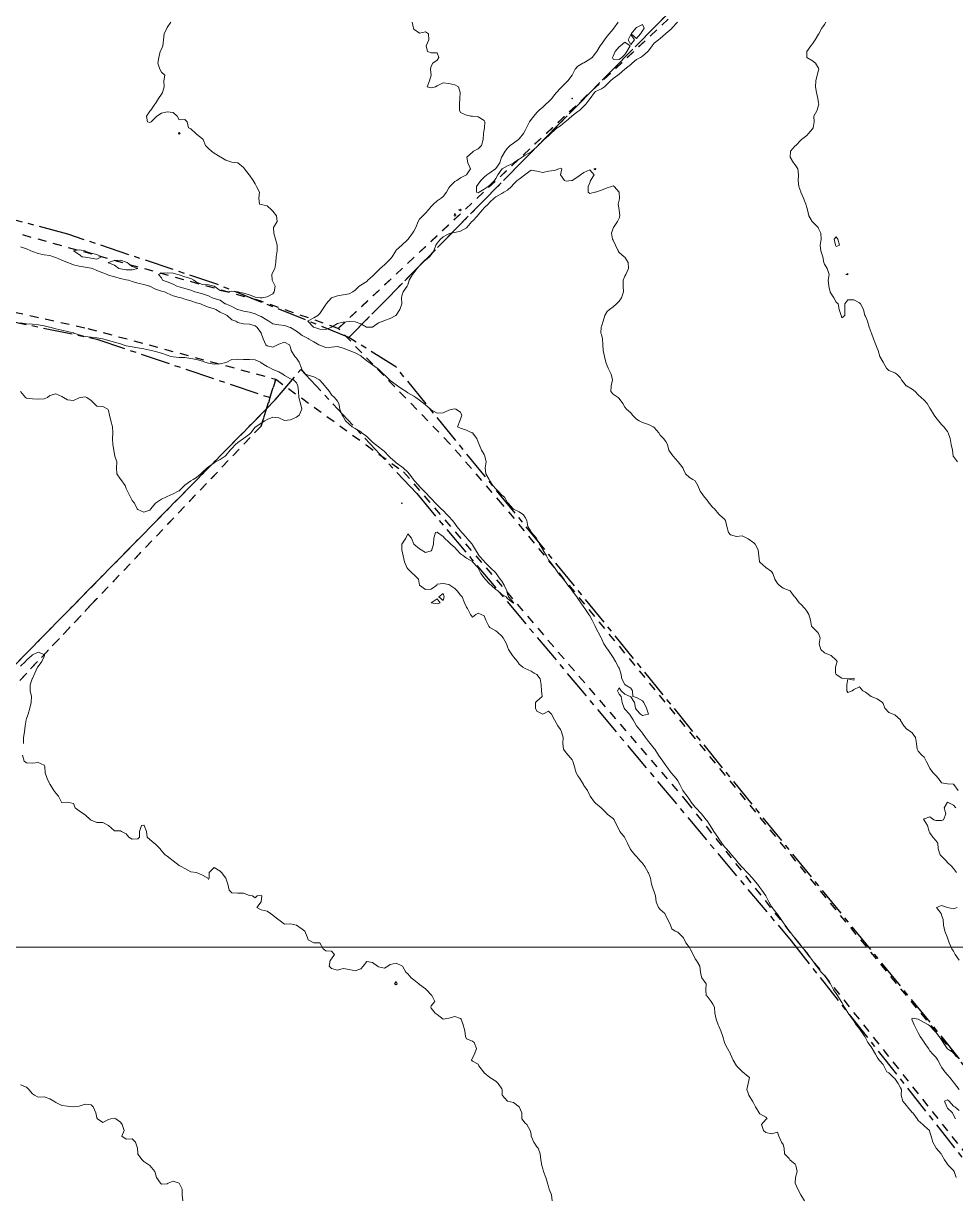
# Model space of a CAD drawing. Header units: centimetres. Extents: x 0 to 642158, y -847 to 649707.
# Drawn here: x 616184.5 to 616263.9, y 619865.8 to 619966.1 of the extents above; entities that cross this region are included whole.
import ezdxf

# ---------------------------------------------------------------- set-up
doc = ezdxf.new("R2010")
doc.units = ezdxf.units.CM
doc.header["$MEASUREMENT"] = 0
doc.linetypes.add('CENTERX2', pattern=[4, 2.5, -0.5, 0.5, -0.5])
doc.linetypes.add('JIS_02_0.7', pattern=[1.35, 0.75, -0.6])
for name, color, linetype, lineweight in [('MEV_grille', 254, 'Continuous', 9), ('WAL_parcellaire agricole', 7, 'JIS_02_0.7', 25), ('WAL_topographie 0.5', 253, 'Continuous', 20)]:
    doc.layers.add(name, color=color, linetype=linetype, lineweight=lineweight)
doc.layers.add('SPW_parcellaire cadastral', color=7, linetype='CENTERX2', lineweight=25, true_color=0xff0542)

# ---------------------------------------------------------------- blocks, each defined once
blk = doc.blocks.new('*U114')
at = {"layer": 'MEV_grille', "transparency": 33554687}
blk.add_lwpolyline([(-1338.46, 0), (1338.46, 0)], dxfattribs=at)
blk = doc.blocks.new('*U115')
at = {"layer": 'MEV_grille', "color": 0, "linetype": 'ByBlock', "lineweight": -2, "transparency": 16777216}
blk.add_blockref('*U114', (0, -2500), dxfattribs=at)

msp = doc.modelspace()

# ---------------------------------------------------------------- linework, layer by layer
at = {"layer": 'SPW_parcellaire cadastral'}
for points in [[(616127.87, 619960.63), (616112.99, 619974.75), (616195.35, 620057.12), (616260.83, 619988.74), (616212.23, 619939.37), (616201.05, 619943.88), (616188.26, 619948.18), (616176.8, 619951.24), (616132.21, 619959.87), (616127.87, 619960.63)], [(616359.45, 619821.29), (616326.67, 619810.98), (616321.67, 619811.43), (616317.72, 619813.44), (616309.75, 619822.04), (616216.24, 619936.86), (616212.23, 619939.37), (616260.83, 619988.74), (616280.66, 620008.69), (616327.13, 619940.12), (616300.48, 619911.78), (616359.45, 619821.29)], [(616180.59, 619908.21), (616139.2, 619949.94), (616190.74, 619939.23), (616205.98, 619934.08), (616180.59, 619908.21)], [(616153.66, 619880.77), (616167.87, 619895.24), (616180.59, 619908.21), (616205.98, 619934.08), (616208.14, 619936.64), (616218.01, 619926.06), (616249.91, 619887.92), (616315.74, 619804.57), (616256.95, 619769.19)]]:
    msp.add_lwpolyline(points, dxfattribs=at)
at = {"layer": 'WAL_parcellaire agricole'}
for points in [[(616319.64, 620046.82), (616269.98, 619995.15), (616211.32, 619940.14), (616204.66, 619942.48), (616171.16, 619951.8), (616128.49, 619960.8), (616113.49, 619976.3), (616272.57, 620126.31), (616335.14, 620062.82), (616319.64, 620046.82)], [(616269.98, 619995.15), (616292.49, 619970.82), (616337.99, 619916.32), (616396.5, 619834.5), (616370.67, 619824.33), (616346.67, 619814.83), (616335, 619810.82), (616327.67, 619809.49), (616321.34, 619810.66), (616317.17, 619812.82), (616309, 619821.32), (616268.33, 619872.82), (616225.33, 619925.14), (616220.83, 619930.31), (616211.32, 619940.14), (616269.98, 619995.15)], [(616061.99, 619964.79), (616081.89, 619962.09), (616100.19, 619959.3), (616118.79, 619955.8), (616137.74, 619951.55), (616159.99, 619946.8), (616189.99, 619940.14), (616205.99, 619935.81), (616204.74, 619931.81), (616190.24, 619916.56), (616165.75, 619890.55), (616155.25, 619880.05), (616153.72, 619880.73), (616061.99, 619964.79)], [(616103.48, 619826.19), (616109.5, 619832.3), (616155.25, 619880.05), (616165.75, 619890.55), (616190.24, 619916.56), (616204.74, 619931.81), (616205.99, 619935.81), (616213.69, 619930.21), (616216.89, 619927.91), (616241, 619899.81), (616309.5, 619813.32), (616312.61, 619808.6), (616310.81, 619802.62), (616277.31, 619782.62), (616255.63, 619769.68), (616103.48, 619826.19)]]:
    msp.add_lwpolyline(points, dxfattribs=at)
at = {"layer": 'WAL_topographie 0.5'}
for points in [[(616197.05, 619966.25), (616196.75, 619965.79), (616196.72, 619965.75), (616196.49, 619965.25), (616196.42, 619964.75), (616196.36, 619964.25), (616196.25, 619963.95), (616196.15, 619963.75), (616196.02, 619963.25), (616195.95, 619962.75), (616196.11, 619962.25), (616196.25, 619962), (616196.55, 619961.75), (616196.46, 619961.25), (616196.48, 619960.75), (616196.35, 619960.25), (616196.25, 619960.11), (616195.99, 619959.75), (616195.75, 619959.31), (616195.7, 619959.25), (616195.35, 619958.75), (616195.25, 619958.67), (616194.99, 619958.25), (616195.07, 619957.75), (616195.25, 619957.69), (616195.36, 619957.75), (616195.75, 619958.14), (616195.85, 619958.25), (616196.25, 619958.49), (616196.75, 619958.6), (616197.25, 619958.55), (616197.6, 619958.25), (616197.75, 619957.92), (616198.25, 619957.95), (616198.45, 619957.75), (616198.55, 619957.25), (616198.75, 619957.17), (616199.17, 619956.75), (616199.25, 619956.71), (616199.75, 619956.32), (616199.81, 619956.25), (616200.01, 619955.75), (616200.25, 619955.48), (616200.53, 619955.25), (616200.75, 619955.09), (616201.25, 619954.78), (616201.3, 619954.75), (616201.75, 619954.49), (616202.25, 619954.33), (616202.75, 619954.25), (616202.75, 619954.25), (616203.25, 619953.86), (616203.34, 619953.75), (616203.72, 619953.25), (616203.75, 619953.21), (616204.07, 619952.75), (616204.25, 619952.48), (616204.35, 619952.25), (616204.62, 619951.75), (616204.55, 619951.25), (616204.61, 619950.75), (616204.75, 619950.7), (616205.25, 619950.6), (616205.64, 619950.25), (616205.75, 619950.14), (616206.05, 619949.75), (616206.11, 619949.25), (616205.81, 619948.75), (616205.82, 619948.25), (616205.98, 619947.75), (616206.11, 619947.25), (616206.12, 619946.75), (616206.04, 619946.25), (616206.01, 619945.75), (616205.91, 619945.25), (616205.75, 619944.94), (616205.65, 619944.75), (616205.7, 619944.25), (616205.75, 619944.15), (616205.93, 619943.75), (616205.87, 619943.25), (616205.75, 619943.1), (616205.25, 619942.83), (616204.83, 619942.75), (616204.75, 619942.74), (616204.66, 619942.75), (616204.25, 619942.8), (616203.75, 619943.01), (616203.25, 619943.15), (616202.77, 619943.25), (616202.75, 619943.26), (616202.25, 619943.32), (616201.77, 619943.25), (616201.75, 619943.25), (616201.74, 619943.25), (616201.25, 619943.38), (616200.75, 619943.74), (616200.72, 619943.75), (616200.25, 619943.85), (616199.75, 619943.88), (616199.25, 619944.08), (616199, 619944.25), (616198.75, 619944.39), (616198.25, 619944.55), (616197.75, 619944.71), (616197.64, 619944.75), (616197.25, 619944.84), (616196.75, 619944.89), (616196.25, 619944.85), (616196, 619944.75), (616196.25, 619944.45), (616196.34, 619944.25), (616196.75, 619944.1), (616197.25, 619943.92), (616197.57, 619943.75), (616197.75, 619943.7), (616198.25, 619943.55), (616198.75, 619943.39), (616199.1, 619943.25), (616199.25, 619943.22), (616199.75, 619943.09), (616200.25, 619942.91), (616200.57, 619942.75), (616200.75, 619942.7), (616201.25, 619942.55), (616201.69, 619942.25), (616201.75, 619942.23), (616202.25, 619942.01), (616202.74, 619941.75), (616202.75, 619941.75), (616203.25, 619941.61), (616203.75, 619941.52), (616204.25, 619941.39), (616204.53, 619941.25), (616204.75, 619941.16), (616205.25, 619940.84), (616205.41, 619940.75), (616205.75, 619940.53), (616206.25, 619940.45), (616206.75, 619940.39), (616207.14, 619940.25), (616207.25, 619940.21), (616207.75, 619939.91), (616208, 619939.75), (616208.25, 619939.55), (616208.75, 619939.27), (616208.79, 619939.25), (616209.25, 619938.99), (616209.67, 619938.75), (616209.75, 619938.7), (616210.25, 619938.51), (616210.75, 619938.53), (616211.25, 619938.59), (616211.75, 619938.47), (616212.24, 619938.25), (616212.25, 619938.25), (616212.75, 619938.06), (616213.25, 619937.8), (616213.31, 619937.75), (616213.75, 619937.39), (616213.94, 619937.25), (616214.25, 619937.04), (616214.63, 619936.75), (616214.75, 619936.66), (616215.18, 619936.25), (616215.25, 619936.19), (616215.7, 619935.75), (616215.75, 619935.71), (616216.25, 619935.34), (616216.37, 619935.25), (616216.75, 619934.99), (616217.11, 619934.75), (616217.25, 619934.65), (616217.75, 619934.36), (616217.93, 619934.25), (616218.25, 619934.03), (616218.62, 619933.75), (616218.75, 619933.63), (616219.19, 619933.25), (616219.25, 619933.19), (616219.75, 619932.91), (616220.25, 619932.93), (616220.75, 619933.18), (616221.08, 619933.25), (616221.25, 619933.29), (616221.35, 619933.25), (616221.75, 619932.99), (616221.84, 619932.75), (616221.75, 619932.41), (616221.69, 619932.25), (616221.49, 619931.75), (616221.75, 619931.63), (616222.25, 619931.47), (616222.71, 619931.25), (616222.75, 619931.23), (616223.14, 619930.75), (616223.25, 619930.43), (616223.32, 619930.25), (616223.54, 619929.75), (616223.75, 619929.4), (616223.81, 619929.25), (616223.92, 619928.75), (616223.83, 619928.25), (616223.9, 619927.75), (616224.17, 619927.25), (616224.25, 619927.13), (616224.5, 619926.75), (616224.75, 619926.46), (616224.96, 619926.25), (616225.25, 619925.93), (616225.5, 619925.75), (616225.75, 619925.3), (616225.79, 619925.25), (616226.23, 619924.75), (616226.25, 619924.74), (616226.75, 619924.5), (616227.1, 619924.25), (616227.25, 619924.03), (616227.4, 619923.75), (616227.47, 619923.25), (616227.75, 619922.8), (616227.8, 619922.75), (616228.22, 619922.25), (616228.25, 619922.19), (616228.46, 619921.75), (616228.75, 619921.29), (616228.77, 619921.25), (616229.07, 619920.75), (616229.25, 619920.41), (616229.37, 619920.25), (616229.75, 619919.75), (616229.75, 619919.75), (616230.1, 619919.25), (616230.25, 619919.05), (616230.53, 619918.75), (616230.75, 619918.46), (616230.9, 619918.25), (616231.25, 619917.78), (616231.27, 619917.75), (616231.65, 619917.25), (616231.75, 619917.1), (616232, 619916.75), (616232.25, 619916.38), (616232.33, 619916.25), (616232.67, 619915.75), (616232.75, 619915.62), (616232.97, 619915.25), (616233.21, 619914.75), (616233.25, 619914.66), (616233.47, 619914.25), (616233.73, 619913.75), (616233.75, 619913.7), (616233.97, 619913.25), (616234.25, 619912.81), (616234.29, 619912.75), (616234.64, 619912.25), (616234.75, 619912.07), (616234.95, 619911.75), (616235.22, 619911.25), (616235.25, 619911.16), (616235.41, 619910.75), (616235.49, 619910.25), (616235.75, 619909.77), (616235.78, 619909.75), (616236.25, 619909.46), (616236.4, 619909.25), (616236.42, 619908.75), (616236.75, 619908.67), (616237.25, 619908.39), (616237.36, 619908.25), (616237.6, 619907.75), (616237.75, 619907.25), (616237.75, 619907.25), (616237.75, 619907.25), (616237.25, 619907.14), (616237.09, 619907.25), (616236.75, 619907.62), (616236.66, 619907.75), (616236.58, 619908.25), (616236.25, 619908.73), (616236.19, 619908.75), (616235.75, 619908.94), (616235.43, 619909.25), (616235.25, 619909.48), (616235.11, 619909.25), (616235.25, 619908.95), (616235.43, 619908.75), (616235.53, 619908.25), (616235.7, 619907.75), (616235.75, 619907.66), (616236.15, 619907.25), (616236.25, 619907.07), (616236.47, 619906.75), (616236.74, 619906.25), (616236.75, 619906.24), (616237.17, 619905.75), (616237.25, 619905.62), (616237.51, 619905.25), (616237.75, 619904.92), (616237.91, 619904.75), (616238.25, 619904.32), (616238.3, 619904.25), (616238.61, 619903.75), (616238.75, 619903.54), (616238.99, 619903.25), (616239.25, 619902.87), (616239.33, 619902.75), (616239.7, 619902.25), (616239.75, 619902.19), (616240.12, 619901.75), (616240.25, 619901.55), (616240.42, 619901.25), (616240.69, 619900.75), (616240.75, 619900.66), (616241.05, 619900.25), (616241.25, 619899.96), (616241.41, 619899.75), (616241.75, 619899.32), (616241.81, 619899.25), (616242.25, 619898.78), (616242.28, 619898.75), (616242.68, 619898.25), (616242.75, 619898.15), (616243.02, 619897.75), (616243.25, 619897.37), (616243.32, 619897.25), (616243.66, 619896.75), (616243.75, 619896.62), (616244.01, 619896.25), (616244.25, 619895.93), (616244.4, 619895.75), (616244.75, 619895.36), (616244.84, 619895.25), (616245.25, 619894.77), (616245.27, 619894.75), (616245.7, 619894.25), (616245.75, 619894.19), (616246.17, 619893.75), (616246.25, 619893.66), (616246.63, 619893.25), (616246.75, 619893.11), (616247.06, 619892.75), (616247.25, 619892.48), (616247.43, 619892.25), (616247.75, 619891.76), (616247.76, 619891.75), (616248.02, 619891.25), (616248.25, 619890.86), (616248.31, 619890.75), (616248.71, 619890.25), (616248.75, 619890.2), (616249.08, 619889.75), (616249.25, 619889.47), (616249.4, 619889.25), (616249.75, 619888.78), (616249.77, 619888.75), (616250.14, 619888.25), (616250.25, 619888.13), (616250.55, 619887.75), (616250.75, 619887.53), (616250.98, 619887.25), (616251.25, 619886.92), (616251.38, 619886.75), (616251.73, 619886.25), (616251.75, 619886.23), (616252.07, 619885.75), (616252.25, 619885.57), (616252.49, 619885.25), (616252.75, 619884.96), (616252.92, 619884.75), (616253.25, 619884.29), (616253.28, 619884.25), (616253.54, 619883.75), (616253.75, 619883.43), (616253.86, 619883.25), (616254.19, 619882.75), (616254.25, 619882.65), (616254.46, 619882.25), (616254.75, 619881.81), (616254.78, 619881.75), (616255.14, 619881.25), (616255.25, 619881.1), (616255.47, 619880.75), (616255.75, 619880.4), (616255.85, 619880.25), (616256.19, 619879.75), (616256.25, 619879.65), (616256.46, 619879.25), (616256.75, 619878.88), (616256.83, 619878.75), (616257.12, 619878.25), (616257.25, 619878), (616257.41, 619877.75), (616257.75, 619877.38), (616257.83, 619877.25), (616258.08, 619876.75), (616258.25, 619876.67), (616258.65, 619876.25), (616258.75, 619876.18), (616259.04, 619875.75), (616259.25, 619875.39), (616259.32, 619875.25), (616259.29, 619874.75), (616259.44, 619874.25), (616259.75, 619873.88), (616259.83, 619873.75), (616260.25, 619873.29), (616260.28, 619873.25), (616260.65, 619872.75), (616260.75, 619872.61), (616261.14, 619872.25), (616261.25, 619872.13), (616261.7, 619871.75), (616261.75, 619871.6), (616261.85, 619871.25), (616261.99, 619870.75), (616262.25, 619870.29), (616262.28, 619870.25), (616262.72, 619869.75), (616262.75, 619869.69), (616262.99, 619869.25), (616263.25, 619868.88), (616263.34, 619868.75), (616263.75, 619868.33), (616263.81, 619868.25), (616264, 619867.75)], [(616217.61, 619966.25), (616217.72, 619965.75), (616217.75, 619965.67), (616218.25, 619965.31), (616218.75, 619965.43), (616219.02, 619965.25), (616219.03, 619964.75), (616218.82, 619964.25), (616218.92, 619963.75), (616219.25, 619963.63), (616219.75, 619963.63), (616219.88, 619963.25), (616219.75, 619963.02), (616219.38, 619962.75), (616219.25, 619962.5), (616219.19, 619962.25), (616219.23, 619961.75), (616219.09, 619961.25), (616218.89, 619960.75), (616219.25, 619960.67), (616219.61, 619960.75), (616219.75, 619960.83), (616220.25, 619961.08), (616220.75, 619961.04), (616221.25, 619960.92), (616221.58, 619960.75), (616221.72, 619960.25), (616221.69, 619959.75), (616221.66, 619959.25), (616221.65, 619958.75), (616221.75, 619958.56), (616222.25, 619958.32), (616222.62, 619958.25), (616222.75, 619958.23), (616223.25, 619958.18), (616223.75, 619957.86), (616223.81, 619957.75), (616223.78, 619957.25), (616223.75, 619957.11), (616223.71, 619956.75), (616223.67, 619956.25), (616223.53, 619955.75), (616223.25, 619955.46), (616222.85, 619955.25), (616222.75, 619955.17), (616222.27, 619954.75), (616222.37, 619954.25), (616222.6, 619953.75), (616222.26, 619953.25), (616222.25, 619953.24), (616221.75, 619952.98), (616221.42, 619952.75), (616221.25, 619952.67), (616220.82, 619952.25), (616220.75, 619952.13), (616220.56, 619951.75), (616220.25, 619951.39), (616220.08, 619951.25), (616219.75, 619951.03), (616219.43, 619950.75), (616219.25, 619950.54), (616219.01, 619950.25), (616218.75, 619949.98), (616218.52, 619949.75), (616218.25, 619949.45), (616218.14, 619949.25), (616217.93, 619948.75), (616217.75, 619948.43), (616217.64, 619948.25), (616217.28, 619947.75), (616217.25, 619947.72), (616216.75, 619947.25), (616216.75, 619947.25), (616216.25, 619946.8), (616216.22, 619946.75), (616215.92, 619946.25), (616215.75, 619946.05), (616215.45, 619945.75), (616215.25, 619945.57), (616214.89, 619945.25), (616214.75, 619945.11), (616214.37, 619944.75), (616214.25, 619944.61), (616213.85, 619944.25), (616213.75, 619944.15), (616213.25, 619943.84), (616213.09, 619943.75), (616212.75, 619943.41), (616212.55, 619943.25), (616212.25, 619943.08), (616211.75, 619943.01), (616211.25, 619942.93), (616210.75, 619942.75), (616210.74, 619942.75), (616210.29, 619942.25), (616210.25, 619942.18), (616209.98, 619941.75), (616209.75, 619941.4), (616209.57, 619941.25), (616209.25, 619941.05), (616208.75, 619940.8), (616208.7, 619940.75), (616208.75, 619940.72), (616209.22, 619940.25), (616209.25, 619940.24), (616209.75, 619940.08), (616210.25, 619940.06), (616210.75, 619940.25), (616210.75, 619940.25), (616211.25, 619940.56), (616211.75, 619940.67), (616212.25, 619940.72), (616212.75, 619940.71), (616213.25, 619940.52), (616213.73, 619940.25), (616213.75, 619940.24), (616214.25, 619940.25), (616214.25, 619940.25), (616214.75, 619940.63), (616215.15, 619940.75), (616215.25, 619940.82), (616215.75, 619941), (616216.24, 619941.25), (616216.25, 619941.26), (616216.57, 619941.75), (616216.74, 619942.25), (616216.72, 619942.75), (616216.75, 619942.93), (616216.85, 619943.25), (616217.19, 619943.75), (616217.25, 619943.87), (616217.35, 619944.25), (616217.64, 619944.75), (616217.75, 619944.87), (616218.05, 619945.25), (616218.25, 619945.49), (616218.51, 619945.75), (616218.75, 619945.96), (616219.11, 619946.25), (616219.25, 619946.42), (616219.47, 619946.75), (616219.65, 619947.25), (616219.75, 619947.41), (616220.04, 619947.75), (616220.25, 619947.95), (616220.75, 619948.2), (616220.91, 619948.25), (616221.25, 619948.33), (616221.75, 619948.43), (616222.25, 619948.73), (616222.27, 619948.75), (616222.7, 619949.25), (616222.75, 619949.3), (616223.18, 619949.75), (616223.25, 619949.83), (616223.61, 619950.25), (616223.75, 619950.42), (616224.09, 619950.75), (616224.25, 619950.91), (616224.62, 619951.25), (616224.75, 619951.35), (616225.25, 619951.66), (616225.44, 619951.75), (616225.75, 619951.92), (616226.09, 619952.25), (616226.25, 619952.44), (616226.56, 619952.75), (616226.75, 619952.87), (616227.22, 619953.25), (616227.25, 619953.27), (616227.75, 619953.63), (616228.25, 619953.55), (616228.75, 619953.45), (616229.25, 619953.56), (616229.75, 619953.6), (616230.12, 619953.75), (616230.25, 619953.81), (616230.38, 619953.75), (616230.27, 619953.25), (616230.6, 619952.75), (616230.75, 619952.7), (616231.19, 619952.75), (616231.25, 619952.76), (616231.75, 619953.06), (616231.97, 619953.25), (616232.25, 619953.45), (616232.75, 619953.67), (616233.12, 619953.25), (616232.83, 619952.75), (616232.75, 619952.56), (616232.61, 619952.25), (616232.63, 619951.75), (616232.75, 619951.64), (616233.19, 619951.75), (616233.25, 619951.76), (616233.75, 619951.94), (616234.25, 619952.14), (616234.61, 619952.25), (616234.75, 619952.29), (616234.84, 619952.25), (616235.25, 619951.75), (616235.25, 619951.75), (616235.28, 619951.25), (616235.25, 619951.08), (616235.18, 619950.75), (616235.25, 619950.25), (616235.25, 619950.25), (616235.33, 619949.75), (616235.25, 619949.54), (616235.12, 619949.25), (616234.78, 619948.75), (616234.75, 619948.68), (616234.62, 619948.25), (616234.7, 619947.75), (616234.75, 619947.67), (616234.96, 619947.25), (616235.19, 619946.75), (616235.25, 619946.61), (616235.69, 619946.25), (616235.75, 619946.21), (616236.02, 619945.75), (616236.06, 619945.25), (616235.82, 619944.75), (616235.75, 619944.59), (616235.61, 619944.25), (616235.61, 619943.75), (616235.63, 619943.25), (616235.47, 619942.75), (616235.25, 619942.46), (616235.03, 619942.25), (616234.75, 619941.99), (616234.43, 619941.75), (616234.25, 619941.58), (616234.04, 619941.25), (616233.91, 619940.75), (616233.75, 619940.3), (616233.73, 619940.25), (616233.71, 619939.75), (616233.75, 619939.62), (616233.83, 619939.25), (616233.87, 619938.75), (616233.9, 619938.25), (616234, 619937.75), (616234.12, 619937.25), (616234.25, 619936.94), (616234.33, 619936.75), (616234.58, 619936.25), (616234.69, 619935.75), (616234.59, 619935.25), (616234.54, 619934.75), (616234.75, 619934.54), (616235.18, 619934.25), (616235.25, 619934.16), (616235.57, 619933.75), (616235.75, 619933.42), (616235.88, 619933.25), (616236.25, 619932.95), (616236.39, 619932.75), (616236.75, 619932.39), (616236.97, 619932.25), (616237.25, 619932.11), (616237.75, 619931.96), (616238.15, 619931.75), (616238.25, 619931.69), (616238.63, 619931.25), (616238.75, 619931.05), (616239.03, 619930.75), (616239.25, 619930.49), (616239.37, 619930.25), (616239.51, 619929.75), (616239.75, 619929.38), (616239.87, 619929.25), (616240.25, 619928.78), (616240.28, 619928.75), (616240.68, 619928.25), (616240.75, 619928.1), (616240.93, 619927.75), (616241.25, 619927.43), (616241.54, 619927.25), (616241.75, 619927.13), (616241.97, 619926.75), (616242.17, 619926.25), (616242.25, 619926.14), (616242.53, 619925.75), (616242.75, 619925.5), (616242.94, 619925.25), (616243.25, 619924.88), (616243.38, 619924.75), (616243.75, 619924.31), (616243.82, 619924.25), (616244.25, 619923.87), (616244.32, 619923.75), (616244.44, 619923.25), (616244.59, 619922.75), (616244.75, 619922.55), (616245.25, 619922.4), (616245.75, 619922.46), (616246.14, 619922.25), (616246.25, 619922.21), (616246.75, 619921.85), (616246.85, 619921.75), (616247.1, 619921.25), (616247.18, 619920.75), (616247.23, 619920.25), (616247.25, 619920.22), (616247.75, 619919.75), (616247.75, 619919.75), (616248.25, 619919.42), (616248.37, 619919.25), (616248.52, 619918.75), (616248.75, 619918.4), (616248.89, 619918.25), (616249.25, 619917.99), (616249.75, 619917.8), (616249.83, 619917.75), (616250.22, 619917.25), (616250.25, 619917.22), (616250.6, 619916.75), (616250.75, 619916.64), (616251.08, 619916.25), (616251.25, 619916.02), (616251.42, 619915.75), (616251.56, 619915.25), (616251.67, 619914.75), (616251.75, 619914.67), (616252.17, 619914.25), (616252.25, 619914.13), (616252.39, 619913.75), (616252.31, 619913.25), (616252.46, 619912.75), (616252.75, 619912.49), (616253.25, 619912.28), (616253.33, 619912.25), (616253.75, 619911.86), (616253.83, 619911.75), (616253.75, 619911.45), (616253.71, 619911.25), (616253.7, 619910.75), (616253.75, 619910.64), (616254.25, 619910.32), (616254.75, 619910.25), (616255.25, 619910.29), (616255.3, 619910.25), (616255.25, 619910.15), (616254.75, 619910.25), (616254.67, 619909.75), (616254.68, 619909.25), (616254.75, 619909.1), (616255.12, 619909.25), (616255.25, 619909.35), (616255.75, 619909.58), (616256.03, 619909.25), (616256.25, 619909.12), (616256.75, 619908.75), (616256.75, 619908.75), (616257.25, 619908.56), (616257.71, 619908.25), (616257.75, 619908.15), (616257.92, 619907.75), (616258.25, 619907.39), (616258.62, 619907.25), (616258.75, 619907.2), (616259.23, 619906.75), (616259.25, 619906.71), (616259.52, 619906.25), (616259.75, 619906.01), (616260.12, 619905.75), (616260.25, 619905.66), (616260.51, 619905.25), (616260.6, 619904.75), (616260.66, 619904.25), (616260.75, 619904.1), (616261.07, 619903.75), (616261.25, 619903.58), (616261.43, 619903.25), (616261.68, 619902.75), (616261.75, 619902.62), (616262.02, 619902.25), (616262.25, 619902.01), (616262.48, 619901.75), (616262.75, 619901.39), (616263.25, 619901.3), (616263.75, 619901.28), (616263.8, 619901.25), (616264.15, 619900.75)], [(616235.17, 619966.25), (616234.81, 619965.75), (616234.75, 619965.67), (616234.41, 619965.25), (616234.25, 619965.05), (616234, 619964.75), (616233.75, 619964.39), (616233.64, 619964.25), (616233.35, 619963.75), (616233.25, 619963.61), (616232.95, 619963.25), (616232.75, 619963.09), (616232.25, 619962.79), (616232.18, 619962.75), (616231.75, 619962.5), (616231.52, 619962.25), (616231.26, 619961.75), (616231.25, 619961.73), (616230.88, 619961.25), (616230.75, 619961.12), (616230.38, 619960.75), (616230.25, 619960.62), (616229.92, 619960.25), (616229.75, 619960.05), (616229.53, 619959.75), (616229.25, 619959.46), (616229.02, 619959.25), (616228.75, 619959.01), (616228.45, 619958.75), (616228.25, 619958.54), (616227.98, 619958.25), (616227.75, 619957.95), (616227.61, 619957.75), (616227.36, 619957.25), (616227.25, 619957.02), (616227.12, 619956.75), (616226.75, 619956.32), (616226.67, 619956.25), (616226.25, 619955.95), (616225.98, 619955.75), (616225.75, 619955.52), (616225.54, 619955.25), (616225.25, 619954.76), (616225.24, 619954.75), (616225.1, 619954.25), (616224.75, 619953.77), (616224.73, 619953.75), (616224.25, 619953.41), (616223.99, 619953.25), (616223.75, 619953.05), (616223.48, 619952.75), (616223.25, 619952.45), (616223.11, 619952.25), (616223.11, 619951.75), (616223.25, 619951.69), (616223.34, 619951.75), (616223.75, 619952.01), (616224.11, 619952.25), (616224.25, 619952.36), (616224.65, 619952.75), (616224.75, 619952.93), (616224.92, 619953.25), (616225.25, 619953.72), (616225.28, 619953.75), (616225.75, 619954.01), (616226.25, 619954.24), (616226.26, 619954.25), (616226.75, 619954.57), (616227, 619954.75), (616227.25, 619954.92), (616227.75, 619955.2), (616227.82, 619955.25), (616228.25, 619955.63), (616228.35, 619955.75), (616228.75, 619956.14), (616228.87, 619956.25), (616229.25, 619956.57), (616229.44, 619956.75), (616229.75, 619957.06), (616229.98, 619957.25), (616230.25, 619957.43), (616230.67, 619957.75), (616230.75, 619957.81), (616231.24, 619958.25), (616231.25, 619958.26), (616231.75, 619958.63), (616231.9, 619958.75), (616232.25, 619959.09), (616232.41, 619959.25), (616232.75, 619959.72), (616232.78, 619959.75), (616233.16, 619960.25), (616233.25, 619960.33), (616233.75, 619960.57), (616234, 619960.75), (616234.25, 619960.97), (616234.52, 619961.25), (616234.75, 619961.45), (616235.14, 619961.75), (616235.25, 619961.82), (616235.75, 619962.25), (616235.75, 619962.25), (616236.25, 619962.65), (616236.38, 619962.75), (616236.75, 619963.07), (616237.07, 619963.25), (616237.25, 619963.35), (616237.71, 619963.75), (616237.75, 619963.81), (616238.08, 619964.25), (616238.25, 619964.47), (616238.62, 619964.75), (616238.75, 619964.85), (616239.2, 619965.25), (616239.25, 619965.29), (616239.75, 619965.73), (616239.76, 619965.75), (616240.23, 619966.25)], [(616236.75, 619964.87), (616237.07, 619965.25), (616237.25, 619965.51), (616237.39, 619965.75), (616237.25, 619966.05), (616236.75, 619965.81), (616236.67, 619965.75), (616236.28, 619965.25), (616236.75, 619964.87)], [(616252.88, 619966.25), (616252.75, 619966.05), (616252.53, 619965.75), (616252.27, 619965.25), (616252.25, 619965.22), (616251.98, 619964.75), (616251.75, 619964.41), (616251.61, 619964.25), (616251.27, 619963.75), (616251.25, 619963.25), (616251.75, 619962.97), (616252, 619962.75), (616252.25, 619962.32), (616252.27, 619962.25), (616252.25, 619962.16), (616252.15, 619961.75), (616252.02, 619961.25), (616252.01, 619960.75), (616252.09, 619960.25), (616252.2, 619959.75), (616252.25, 619959.38), (616252.28, 619959.25), (616252.25, 619959.18), (616252.13, 619958.75), (616251.85, 619958.25), (616251.89, 619957.75), (616251.81, 619957.25), (616251.75, 619957.17), (616251.4, 619956.75), (616251.25, 619956.59), (616250.81, 619956.25), (616250.75, 619956.18), (616250.31, 619955.75), (616250.25, 619955.72), (616249.88, 619955.25), (616249.83, 619954.75), (616250.11, 619954.25), (616250.25, 619954.08), (616250.5, 619953.75), (616250.54, 619953.25), (616250.51, 619952.75), (616250.58, 619952.25), (616250.75, 619951.78), (616250.76, 619951.75), (616250.97, 619951.25), (616251.16, 619950.75), (616251.25, 619950.44), (616251.31, 619950.25), (616251.42, 619949.75), (616251.72, 619949.25), (616251.75, 619949.22), (616252.21, 619948.75), (616252.25, 619948.66), (616252.46, 619948.25), (616252.49, 619947.75), (616252.4, 619947.25), (616252.45, 619946.75), (616252.63, 619946.25), (616252.71, 619945.75), (616252.75, 619945.63), (616253, 619945.25), (616253.15, 619944.75), (616253.08, 619944.25), (616253.14, 619943.75), (616253.24, 619943.25), (616253.25, 619943.23), (616253.55, 619942.75), (616253.75, 619942.38), (616253.92, 619942.25), (616254, 619941.75), (616254.18, 619941.25), (616254.25, 619941.03), (616254.5, 619941.25), (616254.5, 619941.75), (616254.5, 619942.25), (616254.75, 619942.58), (616255.25, 619942.59), (616255.75, 619942.31), (616255.83, 619942.25), (616256.08, 619941.75), (616256.21, 619941.25), (616256.25, 619941.18), (616256.42, 619940.75), (616256.57, 619940.25), (616256.75, 619939.78), (616256.76, 619939.75), (616256.94, 619939.25), (616257.15, 619938.75), (616257.25, 619938.45), (616257.34, 619938.25), (616257.49, 619937.75), (616257.75, 619937.25), (616257.75, 619937.25), (616258.05, 619936.75), (616258.25, 619936.55), (616258.75, 619936.35), (616258.92, 619936.25), (616259.25, 619935.93), (616259.34, 619935.75), (616259.73, 619935.25), (616259.75, 619935.24), (616260.25, 619934.95), (616260.49, 619934.75), (616260.75, 619934.49), (616260.99, 619934.25), (616261.25, 619934.03), (616261.51, 619933.75), (616261.75, 619933.35), (616261.8, 619933.25), (616262.1, 619932.75), (616262.25, 619932.55), (616262.49, 619932.25), (616262.75, 619931.94), (616262.94, 619931.75), (616263.25, 619931.34), (616263.3, 619931.25), (616263.48, 619930.75), (616263.56, 619930.25), (616263.67, 619929.75), (616263.74, 619929.25), (616263.75, 619929.21), (616264.11, 619928.75)], [(616236.25, 619964.34), (616236.56, 619964.75), (616236.25, 619965.2), (616236.04, 619964.75), (616236.25, 619964.34)], [(616235.25, 619963.08), (616235.5, 619963.25), (616235.75, 619963.51), (616235.91, 619963.75), (616236.2, 619964.25), (616235.75, 619964.54), (616235.39, 619964.25), (616235.25, 619964.16), (616234.93, 619963.75), (616234.75, 619963.36), (616234.7, 619963.25), (616234.75, 619963.09), (616235.25, 619963.08)], [(616231.25, 619959.71), (616231.3, 619959.75), (616231.25, 619959.78), (616231.22, 619959.75), (616231.25, 619959.71)], [(616197.75, 619956.71), (616197.85, 619956.75), (616197.75, 619956.85), (616197.7, 619956.75), (616197.75, 619956.71)], [(616233.27, 619953.75), (616233.25, 619953.67), (616233.11, 619953.75), (616233.25, 619953.78), (616233.27, 619953.75)], [(616221.25, 619949.71), (616221.34, 619949.75), (616221.25, 619949.96), (616221.2, 619949.75), (616221.25, 619949.71)], [(616221.75, 619950.17), (616221.81, 619950.25), (616221.75, 619950.31), (616221.56, 619950.25), (616221.75, 619950.17)], [(616254.05, 619947.25), (616253.75, 619947.13), (616253.7, 619947.25), (616253.59, 619947.75), (616253.75, 619947.96), (616253.9, 619947.75), (616254.05, 619947.25)], [(616184.25, 619947.09), (616184.75, 619946.93), (616185.13, 619946.75), (616185.25, 619946.69), (616185.75, 619946.52), (616186.25, 619946.43), (616186.75, 619946.35), (616187.06, 619946.25), (616187.25, 619946.18), (616187.75, 619945.97), (616188.25, 619945.75), (616188.26, 619945.75), (616188.75, 619945.56), (616189.25, 619945.44), (616189.75, 619945.37), (616190.25, 619945.28), (616190.36, 619945.25), (616190.75, 619945.08), (616191.25, 619944.88), (616191.61, 619944.75), (616191.75, 619944.68), (616192.25, 619944.53), (616192.75, 619944.41), (616193.25, 619944.29), (616193.45, 619944.25), (616193.75, 619944.15), (616194.25, 619944.01), (616194.75, 619943.88), (616195.23, 619943.75), (616195.25, 619943.74), (616195.75, 619943.5), (616196.25, 619943.33), (616196.51, 619943.25), (616196.75, 619943.14), (616197.25, 619942.93), (616197.75, 619942.79), (616197.94, 619942.75), (616198.25, 619942.64), (616198.75, 619942.48), (616199.25, 619942.33), (616199.57, 619942.25), (616199.75, 619942.16), (616200.25, 619941.96), (616200.75, 619941.8), (616200.89, 619941.75), (616201.25, 619941.53), (616201.75, 619941.29), (616201.84, 619941.25), (616202.25, 619940.86), (616202.59, 619940.75), (616202.75, 619940.65), (616203.25, 619940.53), (616203.75, 619940.5), (616204.25, 619940.36), (616204.39, 619940.25), (616204.75, 619939.76), (616204.75, 619939.75), (616204.91, 619939.25), (616205.14, 619938.75), (616205.25, 619938.66), (616205.75, 619938.54), (616206.13, 619938.75), (616206.25, 619938.79), (616206.75, 619938.98), (616207.16, 619938.75), (616207.25, 619938.51), (616207.3, 619938.25), (616207.61, 619937.75), (616207.75, 619937.6), (616208, 619937.25), (616208.18, 619936.75), (616208.25, 619936.58), (616208.53, 619936.25), (616208.75, 619936.16), (616209.25, 619936.01), (616209.73, 619935.75), (616209.75, 619935.72), (616210.17, 619935.25), (616210.25, 619935.14), (616210.57, 619934.75), (616210.75, 619934.49), (616210.99, 619934.25), (616211.25, 619933.95), (616211.38, 619933.75), (616211.46, 619933.25), (616211.65, 619932.75), (616211.75, 619932.64), (616211.93, 619932.25), (616212.25, 619931.99), (616212.51, 619931.75), (616212.75, 619931.6), (616213.25, 619931.31), (616213.34, 619931.25), (616213.75, 619930.93), (616213.93, 619930.75), (616214.25, 619930.44), (616214.49, 619930.25), (616214.75, 619930.05), (616215.13, 619929.75), (616215.25, 619929.64), (616215.64, 619929.25), (616215.75, 619929.13), (616216.18, 619928.75), (616216.25, 619928.69), (616216.75, 619928.35), (616216.86, 619928.25), (616217.25, 619927.88), (616217.36, 619927.75), (616217.72, 619927.25), (616217.75, 619927.21), (616218.18, 619926.75), (616218.25, 619926.67), (616218.65, 619926.25), (616218.75, 619926.15), (616219.13, 619925.75), (616219.25, 619925.63), (616219.61, 619925.25), (616219.75, 619925.1), (616220.08, 619924.75), (616220.25, 619924.6), (616220.61, 619924.25), (616220.75, 619924.11), (616221.07, 619923.75), (616221.25, 619923.5), (616221.44, 619923.25), (616221.75, 619922.87), (616221.85, 619922.75), (616222.25, 619922.3), (616222.29, 619922.25), (616222.72, 619921.75), (616222.75, 619921.69), (616223.01, 619921.25), (616223.25, 619920.88), (616223.34, 619920.75), (616223.75, 619920.29), (616223.79, 619920.25), (616224.25, 619919.77), (616224.26, 619919.75), (616224.75, 619919.29), (616224.78, 619919.25), (616225.12, 619918.75), (616225.25, 619918.59), (616225.47, 619918.25), (616225.68, 619917.75), (616225.75, 619917.52), (616225.84, 619917.25), (616226.25, 619916.78), (616226.27, 619916.75), (616226.25, 619916.72), (616226.19, 619916.75), (616225.75, 619917.11), (616225.64, 619917.25), (616225.25, 619917.46), (616224.92, 619917.75), (616224.75, 619917.87), (616224.34, 619918.25), (616224.25, 619918.33), (616223.84, 619918.75), (616223.75, 619918.86), (616223.48, 619919.25), (616223.25, 619919.69), (616223.21, 619919.75), (616222.76, 619920.25), (616222.75, 619920.26), (616222.25, 619920.55), (616222, 619920.75), (616221.75, 619920.92), (616221.42, 619921.25), (616221.25, 619921.46), (616220.92, 619921.75), (616220.75, 619921.91), (616220.37, 619922.25), (616220.25, 619922.4), (616219.79, 619922.75), (616219.75, 619922.78), (616219.62, 619922.75), (616219.48, 619922.25), (616219.43, 619921.75), (616219.29, 619921.25), (616219.25, 619921.17), (616218.75, 619921.04), (616218.38, 619921.25), (616218.25, 619921.35), (616217.75, 619921.75), (616217.75, 619921.75), (616217.55, 619922.25), (616217.25, 619922.62), (616217.08, 619922.25), (616216.75, 619921.75), (616216.75, 619921.25), (616216.84, 619920.75), (616216.96, 619920.25), (616217.17, 619919.75), (616217.25, 619919.64), (616217.64, 619919.25), (616217.75, 619919.16), (616218.15, 619918.75), (616218.25, 619918.25), (616218.25, 619918.25), (616218.75, 619917.88), (616219.25, 619917.91), (616219.71, 619918.25), (616219.75, 619918.33), (616220.25, 619918.4), (616220.75, 619918.31), (616220.83, 619918.25), (616221.25, 619917.95), (616221.46, 619917.75), (616221.75, 619917.4), (616221.89, 619917.25), (616222.08, 619916.75), (616222.25, 619916.38), (616222.34, 619916.25), (616222.58, 619915.75), (616222.75, 619915.52), (616223.06, 619915.75), (616223.25, 619915.86), (616223.5, 619915.75), (616223.75, 619915.64), (616223.9, 619915.25), (616224.15, 619914.75), (616224.25, 619914.65), (616224.75, 619914.36), (616224.9, 619914.25), (616225.25, 619913.89), (616225.38, 619913.75), (616225.65, 619913.25), (616225.75, 619912.98), (616225.84, 619912.75), (616226.17, 619912.25), (616226.25, 619912.15), (616226.6, 619911.75), (616226.75, 619911.5), (616227.04, 619911.25), (616227.25, 619911.14), (616227.75, 619910.92), (616228.02, 619910.75), (616228.25, 619910.62), (616228.54, 619910.25), (616228.62, 619909.75), (616228.65, 619909.25), (616228.71, 619908.75), (616228.25, 619908.36), (616228.14, 619908.25), (616228.14, 619907.75), (616228.25, 619907.5), (616228.75, 619907.25), (616229.25, 619907.5), (616229.5, 619907.25), (616229.75, 619906.75), (616229.75, 619906.75), (616230.03, 619906.25), (616230.25, 619905.94), (616230.35, 619905.75), (616230.48, 619905.25), (616230.45, 619904.75), (616230.51, 619904.25), (616230.75, 619903.96), (616230.93, 619903.75), (616231.25, 619903.36), (616231.32, 619903.25), (616231.45, 619902.75), (616231.59, 619902.25), (616231.75, 619901.99), (616231.91, 619901.75), (616232.21, 619901.25), (616232.25, 619901.17), (616232.56, 619900.75), (616232.75, 619900.32), (616232.78, 619900.25), (616233.16, 619899.75), (616233.25, 619899.67), (616233.74, 619899.25), (616233.75, 619899.23), (616234.23, 619898.75), (616234.25, 619898.73), (616234.75, 619898.35), (616234.83, 619898.25), (616235.07, 619897.75), (616235.25, 619897.38), (616235.31, 619897.25), (616235.71, 619896.75), (616235.75, 619896.69), (616235.98, 619896.25), (616236.2, 619895.75), (616236.25, 619895.67), (616236.6, 619895.25), (616236.75, 619895.11), (616237.04, 619894.75), (616237.25, 619894.53), (616237.44, 619894.25), (616237.74, 619893.75), (616237.75, 619893.72), (616237.92, 619893.25), (616238.01, 619892.75), (616238.2, 619892.25), (616238.25, 619892.11), (616238.37, 619891.75), (616238.41, 619891.25), (616238.61, 619890.75), (616238.75, 619890.6), (616239.15, 619890.25), (616239.25, 619890.04), (616239.41, 619889.75), (616239.64, 619889.25), (616239.75, 619888.93), (616240.04, 619888.75), (616240.25, 619888.67), (616240.67, 619888.25), (616240.75, 619888.16), (616240.95, 619887.75), (616241.25, 619887.36), (616241.32, 619887.25), (616241.58, 619886.75), (616241.75, 619886.38), (616241.84, 619886.25), (616242.14, 619885.75), (616242.19, 619885.25), (616242.25, 619884.95), (616242.32, 619884.75), (616242.68, 619884.25), (616242.64, 619883.75), (616242.69, 619883.25), (616242.75, 619883.19), (616243.11, 619882.75), (616243.25, 619882.52), (616243.38, 619882.25), (616243.42, 619881.75), (616243.54, 619881.25), (616243.7, 619880.75), (616243.75, 619880.63), (616243.93, 619880.25), (616244.09, 619879.75), (616244.23, 619879.25), (616244.25, 619879.21), (616244.51, 619878.75), (616244.75, 619878.27), (616244.76, 619878.25), (616244.98, 619877.75), (616245.25, 619877.25), (616245.25, 619877.25), (616245.75, 619876.77), (616245.78, 619876.75), (616246.25, 619876.36), (616246.38, 619876.25), (616246.25, 619875.75), (616246.25, 619875.75), (616246.13, 619875.25), (616246.25, 619874.92), (616246.31, 619874.75), (616246.63, 619874.25), (616246.75, 619874.04), (616246.89, 619873.75), (616247.19, 619873.25), (616247.25, 619873.17), (616247.75, 619872.89), (616247.89, 619872.75), (616247.75, 619872.67), (616247.38, 619872.25), (616247.57, 619871.75), (616247.75, 619871.56), (616248.25, 619871.45), (616248.75, 619871.6), (616248.88, 619871.25), (616249.11, 619870.75), (616249.25, 619870.54), (616249.32, 619870.25), (616249.36, 619869.75), (616249.75, 619869.36), (616249.82, 619869.25), (616250.25, 619868.88), (616250.33, 619868.75), (616250.44, 619868.25), (616250.3, 619867.75), (616250.25, 619867.25), (616250.48, 619866.75), (616250.75, 619866.25), (616250.75, 619866.25), (616251.06, 619865.75)], [(616190.75, 619946.04), (616191.14, 619946.25), (616190.75, 619946.44), (616190.25, 619946.57), (616189.75, 619946.73), (616189.74, 619946.75), (616189.25, 619946.85), (616188.76, 619946.75), (616189.25, 619946.45), (616189.48, 619946.25), (616189.75, 619946.21), (616190.25, 619946.12), (616190.75, 619946.04)], [(616193.75, 619945.14), (616194.23, 619945.25), (616193.75, 619945.41), (616193.33, 619945.75), (616193.25, 619945.79), (616192.75, 619945.95), (616192.25, 619945.93), (616191.75, 619945.77), (616191.71, 619945.75), (616191.75, 619945.74), (616192.25, 619945.54), (616192.63, 619945.25), (616192.75, 619945.22), (616193.25, 619945.14), (616193.75, 619945.14)], [(616254.76, 619944.75), (616254.75, 619944.71), (616254.58, 619944.75), (616254.75, 619944.82), (616254.76, 619944.75)], [(616195.25, 619924.63), (616195.35, 619924.75), (616195.75, 619925.25), (616195.75, 619925.25), (616196.25, 619925.58), (616196.62, 619925.75), (616196.75, 619925.8), (616197.25, 619926.03), (616197.68, 619926.25), (616197.75, 619926.29), (616198.21, 619926.75), (616198.25, 619926.78), (616198.75, 619927.13), (616198.95, 619927.25), (616199.25, 619927.44), (616199.61, 619927.75), (616199.75, 619927.89), (616200.16, 619928.25), (616200.25, 619928.33), (616200.75, 619928.68), (616200.87, 619928.75), (616201.25, 619928.97), (616201.69, 619929.25), (616201.75, 619929.3), (616202.11, 619929.75), (616202.25, 619929.9), (616202.56, 619930.25), (616202.75, 619930.42), (616203.25, 619930.75), (616203.25, 619930.75), (616203.75, 619931.11), (616203.87, 619931.25), (616204.25, 619931.71), (616204.29, 619931.75), (616204.75, 619932.07), (616205.05, 619932.25), (616205.25, 619932.38), (616205.75, 619932.58), (616206.25, 619932.53), (616206.75, 619932.3), (616207.25, 619932.34), (616207.75, 619932.57), (616208, 619932.75), (616208.21, 619933.25), (616208.1, 619933.75), (616207.95, 619934.25), (616207.94, 619934.75), (616207.87, 619935.25), (616207.75, 619935.5), (616207.5, 619935.75), (616207.25, 619935.84), (616206.75, 619936.14), (616206.61, 619936.25), (616206.25, 619936.43), (616205.75, 619936.65), (616205.54, 619936.75), (616205.25, 619936.88), (616204.75, 619937.21), (616204.69, 619937.25), (616204.25, 619937.47), (616203.75, 619937.48), (616203.25, 619937.48), (616202.75, 619937.52), (616202.25, 619937.48), (616201.81, 619937.25), (616201.75, 619937.23), (616201.25, 619937.12), (616200.75, 619937.1), (616200.25, 619937.18), (616199.96, 619937.25), (616199.75, 619937.34), (616199.25, 619937.48), (616198.75, 619937.58), (616198.25, 619937.65), (616197.75, 619937.66), (616197.25, 619937.71), (616197.06, 619937.75), (616196.75, 619937.85), (616196.25, 619938.04), (616195.75, 619938.17), (616195.39, 619938.25), (616195.25, 619938.28), (616194.75, 619938.41), (616194.25, 619938.49), (616193.75, 619938.56), (616193.25, 619938.67), (616193, 619938.75), (616192.75, 619938.83), (616192.25, 619938.98), (616191.75, 619939.12), (616191.25, 619939.25), (616191.25, 619939.25), (616190.75, 619939.33), (616190.25, 619939.39), (616189.75, 619939.45), (616189.25, 619939.58), (616188.78, 619939.75), (616188.75, 619939.76), (616188.25, 619939.88), (616187.75, 619939.99), (616187.25, 619940.1), (616186.75, 619940.24), (616186.71, 619940.25), (616186.25, 619940.35), (616185.75, 619940.44), (616185.25, 619940.5), (616184.75, 619940.54), (616184.25, 619940.62)], [(616184.25, 619934.75), (616184.67, 619934.25), (616184.75, 619934.2), (616185.25, 619934.14), (616185.75, 619934.12), (616186.25, 619934.15), (616186.54, 619934.25), (616186.75, 619934.41), (616187.25, 619934.56), (616187.75, 619934.34), (616187.91, 619934.25), (616188.25, 619934.06), (616188.75, 619934), (616189.25, 619934.23), (616189.35, 619934.25), (616189.75, 619934.31), (616189.9, 619934.25), (616190.25, 619933.99), (616190.52, 619933.75), (616190.75, 619933.52), (616191.25, 619933.49), (616191.69, 619933.25), (616191.75, 619933.15), (616191.82, 619932.75), (616191.95, 619932.25), (616192.07, 619931.75), (616192.11, 619931.25), (616192.08, 619930.75), (616192.1, 619930.25), (616192.19, 619929.75), (616192.25, 619929.38), (616192.27, 619929.25), (616192.44, 619928.75), (616192.43, 619928.25), (616192.44, 619927.75), (616192.75, 619927.29), (616192.79, 619927.25), (616193.15, 619926.75), (616193.25, 619926.5), (616193.35, 619926.25), (616193.61, 619925.75), (616193.75, 619925.46), (616193.94, 619925.25), (616194.17, 619924.75), (616194.25, 619924.69), (616194.75, 619924.46), (616195.25, 619924.63)], [(616216.75, 619925.2), (616216.77, 619925.25), (616216.75, 619925.29), (616216.72, 619925.25), (616216.75, 619925.2)], [(616220.25, 619916.95), (616220.36, 619917.25), (616220.25, 619917.55), (616219.88, 619917.25), (616220.25, 619916.95)], [(616219.75, 619916.65), (616220, 619916.75), (616219.75, 619917.08), (616219.25, 619916.75), (616219.75, 619916.65)], [(616184.25, 619911.33), (616184.66, 619911.75), (616184.75, 619911.84), (616185.19, 619912.25), (616185.25, 619912.31), (616185.75, 619912.52), (616186.25, 619912.34), (616186.29, 619912.25), (616186.25, 619912.16), (616186.06, 619911.75), (616185.75, 619911.32), (616185.7, 619911.25), (616185.47, 619910.75), (616185.25, 619910.29), (616185.23, 619910.25), (616185.05, 619909.75), (616185.05, 619909.25), (616185.18, 619908.75), (616185.14, 619908.25), (616185.02, 619907.75), (616184.88, 619907.25), (616184.75, 619906.88), (616184.71, 619906.75), (616184.64, 619906.25), (616184.58, 619905.75), (616184.5, 619905.25), (616184.49, 619904.75)], [(616184.41, 619903.75), (616184.55, 619903.25), (616184.75, 619903.1), (616185.25, 619903.08), (616185.75, 619903.13), (616186.25, 619902.9), (616186.32, 619902.75), (616186.35, 619902.25), (616186.51, 619901.75), (616186.75, 619901.29), (616186.77, 619901.25), (616187.08, 619900.75), (616187.25, 619900.5), (616187.48, 619900.25), (616187.72, 619899.75), (616187.75, 619899.7), (616188.25, 619899.75), (616188.25, 619899.75), (616188.25, 619899.75), (616188.75, 619899.62), (616188.89, 619899.25), (616189.25, 619899), (616189.61, 619898.75), (616189.75, 619898.66), (616190.21, 619898.25), (616190.25, 619898.2), (616190.75, 619898.02), (616191.25, 619898.02), (616191.75, 619897.75), (616191.75, 619897.75), (616192.25, 619897.31), (616192.75, 619897.31), (616192.85, 619897.25), (616193.25, 619897.05), (616193.46, 619896.75), (616193.75, 619896.58), (616194.25, 619896.63), (616194.39, 619896.75), (616194.39, 619897.25), (616194.55, 619897.75), (616194.75, 619897.79), (616194.79, 619897.75), (616194.97, 619897.25), (616195.04, 619896.75), (616195.25, 619896.57), (616195.64, 619896.25), (616195.75, 619896.17), (616196.15, 619895.75), (616196.25, 619895.6), (616196.57, 619895.25), (616196.75, 619895.15), (616197.25, 619894.75), (616197.25, 619894.75), (616197.75, 619894.33), (616197.93, 619894.25), (616198.25, 619894.09), (616198.75, 619893.8), (616199.25, 619893.75), (616199.25, 619893.75), (616199.75, 619893.53), (616200.19, 619893.25), (616200.25, 619893.14), (616200.32, 619893.25), (616200.32, 619893.75), (616200.75, 619894.16), (616201.25, 619893.87), (616201.38, 619893.75), (616201.75, 619893.25), (616201.75, 619893.25), (616201.9, 619892.75), (616202.02, 619892.25), (616202.25, 619892.01), (616202.75, 619891.98), (616203.25, 619891.97), (616203.75, 619891.78), (616204, 619891.75), (616204.25, 619891.58), (616204.42, 619891.75), (616204.75, 619891.79), (616204.8, 619891.75), (616204.75, 619891.25), (616204.75, 619891.25), (616204.39, 619890.75), (616204.75, 619890.57), (616205.25, 619890.46), (616205.54, 619890.25), (616205.75, 619890.12), (616206.2, 619889.75), (616206.25, 619889.7), (616206.75, 619889.35), (616207.25, 619889.38), (616207.75, 619889.25), (616207.75, 619889.25), (616208.25, 619888.91), (616208.46, 619888.75), (616208.67, 619888.25), (616208.75, 619888), (616209.25, 619887.75), (616209.75, 619887.75), (616209.75, 619887.75), (616210.04, 619887.25), (616210.25, 619887.06), (616210.75, 619887.03), (616211, 619886.75), (616210.75, 619886.39), (616210.64, 619886.25), (616210.55, 619885.75), (616210.75, 619885.55), (616211.25, 619885.42), (616211.75, 619885.56), (616212.25, 619885.48), (616212.75, 619885.35), (616213.25, 619885.52), (616213.44, 619885.75), (616213.75, 619886.15), (616214.25, 619886.07), (616214.66, 619885.75), (616214.75, 619885.7), (616215.25, 619885.58), (616215.54, 619885.75), (616215.75, 619885.89), (616216.25, 619886.01), (616216.75, 619885.8), (616216.8, 619885.75), (616217.08, 619885.25), (616217.25, 619885.11), (616217.53, 619884.75), (616217.75, 619884.6), (616218.2, 619884.25), (616218.25, 619884.2), (616218.75, 619883.83), (616218.85, 619883.75), (616219.25, 619883.31), (616219.3, 619883.25), (616219.55, 619882.75), (616219.25, 619882.38), (616219.21, 619882.25), (616219.25, 619882.18), (616219.58, 619881.75), (616219.75, 619881.64), (616220.25, 619881.25), (616220.75, 619881.33), (616221.25, 619881.47), (616221.75, 619881.29), (616221.81, 619881.25), (616221.98, 619880.75), (616222.11, 619880.25), (616222.17, 619879.75), (616222.25, 619879.55), (616222.75, 619879.36), (616222.89, 619879.25), (616223.1, 619878.75), (616222.94, 619878.25), (616222.75, 619877.95), (616222.67, 619877.75), (616222.75, 619877.67), (616223.25, 619877.39), (616223.31, 619877.25), (616223.69, 619876.75), (616223.75, 619876.67), (616224.25, 619876.25), (616224.25, 619876.25), (616224.75, 619875.96), (616224.96, 619875.75), (616225.25, 619875.31), (616225.28, 619875.25), (616225.3, 619874.75), (616225.75, 619874.25), (616225.75, 619874.25), (616226.25, 619874.13), (616226.75, 619873.75), (616226.75, 619873.75), (616226.96, 619873.25), (616226.98, 619872.75), (616227.25, 619872.38), (616227.39, 619872.25), (616227.69, 619871.75), (616227.75, 619871.42), (616227.76, 619871.25), (616227.98, 619870.75), (616228.25, 619870.34), (616228.36, 619870.25), (616228.54, 619869.75), (616228.58, 619869.25), (616228.68, 619868.75), (616228.75, 619868.47), (616228.82, 619868.25), (616229, 619867.75), (616229.16, 619867.25), (616229.25, 619866.97), (616229.31, 619866.75), (616229.49, 619866.25), (616229.54, 619865.75)], [(616263.96, 619899.25), (616263.75, 619899.5), (616263.25, 619899.75), (616262.96, 619899.25), (616263.11, 619898.75), (616262.92, 619898.25), (616262.75, 619898.17), (616262.25, 619898.19), (616262.08, 619898.25), (616261.75, 619898.5), (616261.25, 619898.32), (616261.21, 619898.25), (616261.25, 619898.2), (616261.55, 619897.75), (616261.69, 619897.25), (616261.75, 619897.13), (616262, 619896.75), (616262.25, 619896.47), (616262.41, 619896.25), (616262.45, 619895.75), (616262.63, 619895.25), (616262.75, 619895.14), (616263.14, 619894.75), (616263.25, 619894.6), (616263.62, 619894.25), (616263.75, 619894.1), (616264.02, 619893.75)], [(616264.06, 619890.75), (616263.75, 619890.66), (616263.25, 619890.75), (616263.25, 619890.75), (616262.75, 619890.93), (616262.31, 619890.75), (616262.7, 619890.25), (616262.75, 619890.12), (616262.87, 619889.75), (616262.9, 619889.25), (616263.01, 619888.75), (616263.22, 619888.25), (616263.25, 619888.17), (616263.4, 619887.75), (616263.62, 619887.25), (616263.75, 619887.03), (616263.91, 619886.75), (616264.25, 619886.27)], [(616216.25, 619884.16), (616216.34, 619884.25), (616216.25, 619884.45), (616216.11, 619884.25), (616216.25, 619884.16)], [(616264.25, 619877.86), (616263.87, 619878.25), (616263.75, 619878.36), (616263.25, 619878.72), (616263.21, 619878.75), (616262.89, 619879.25), (616262.75, 619879.48), (616262.54, 619879.75), (616262.25, 619880.12), (616262.15, 619880.25), (616261.75, 619880.67), (616261.62, 619880.75), (616261.25, 619880.95), (616260.75, 619881.25), (616260.75, 619881.25), (616260.25, 619881.32), (616260.2, 619881.25), (616260.25, 619881.16), (616260.41, 619880.75), (616260.65, 619880.25), (616260.75, 619880.06), (616260.91, 619879.75), (616261.25, 619879.27), (616261.27, 619879.25), (616261.64, 619878.75), (616261.75, 619878.54), (616261.99, 619878.25), (616262.25, 619877.99), (616262.41, 619877.75), (616262.69, 619877.25), (616262.75, 619877.14), (616263.02, 619876.75), (616263.25, 619876.48), (616263.45, 619876.25), (616263.75, 619875.88), (616263.85, 619875.75), (616264.24, 619875.25)], [(616184.25, 619875.65), (616184.75, 619875.44), (616184.95, 619875.25), (616185.25, 619874.87), (616185.43, 619874.75), (616185.75, 619874.58), (616186.25, 619874.61), (616186.75, 619874.45), (616187.08, 619874.25), (616187.25, 619874.14), (616187.75, 619873.89), (616188.25, 619873.82), (616188.75, 619873.77), (616189.25, 619873.81), (616189.75, 619873.99), (616190.25, 619873.94), (616190.43, 619873.75), (616190.66, 619873.25), (616190.75, 619872.82), (616190.8, 619872.75), (616191.25, 619872.43), (616191.75, 619872.68), (616191.95, 619872.75), (616192.25, 619872.81), (616192.35, 619872.75), (616192.75, 619872.46), (616192.91, 619872.25), (616193.08, 619871.75), (616192.86, 619871.25), (616193.25, 619871), (616193.75, 619871.03), (616194.03, 619870.75), (616194.2, 619870.25), (616194.24, 619869.75), (616194.25, 619869.72), (616194.61, 619869.25), (616194.75, 619869.11), (616195.25, 619868.75), (616195.25, 619868.75), (616195.69, 619868.25), (616195.75, 619868.05), (616195.84, 619867.75), (616196.17, 619867.25), (616196.25, 619867.17), (616196.75, 619867.21), (616196.81, 619867.25), (616197.25, 619867.42), (616197.75, 619867.25), (616197.75, 619867.25), (616198.01, 619866.75), (616198.02, 619866.25), (616198.07, 619865.75)], [(616264.25, 619873.45), (616263.86, 619873.75), (616263.75, 619873.82), (616263.39, 619874.25), (616263.25, 619874.37), (616263, 619874.25), (616263.19, 619873.75), (616263.25, 619873.66), (616263.66, 619873.25), (616263.75, 619873.04), (616263.93, 619872.75)]]:
    msp.add_lwpolyline(points, dxfattribs=at)

# ---------------------------------------------------------------- block references
at = {"layer": 'MEV_grille', "transparency": 33554687}
msp.add_blockref('*U115', (616669.48, 622387.38), dxfattribs=at)

doc.saveas('drawing.dxf')
